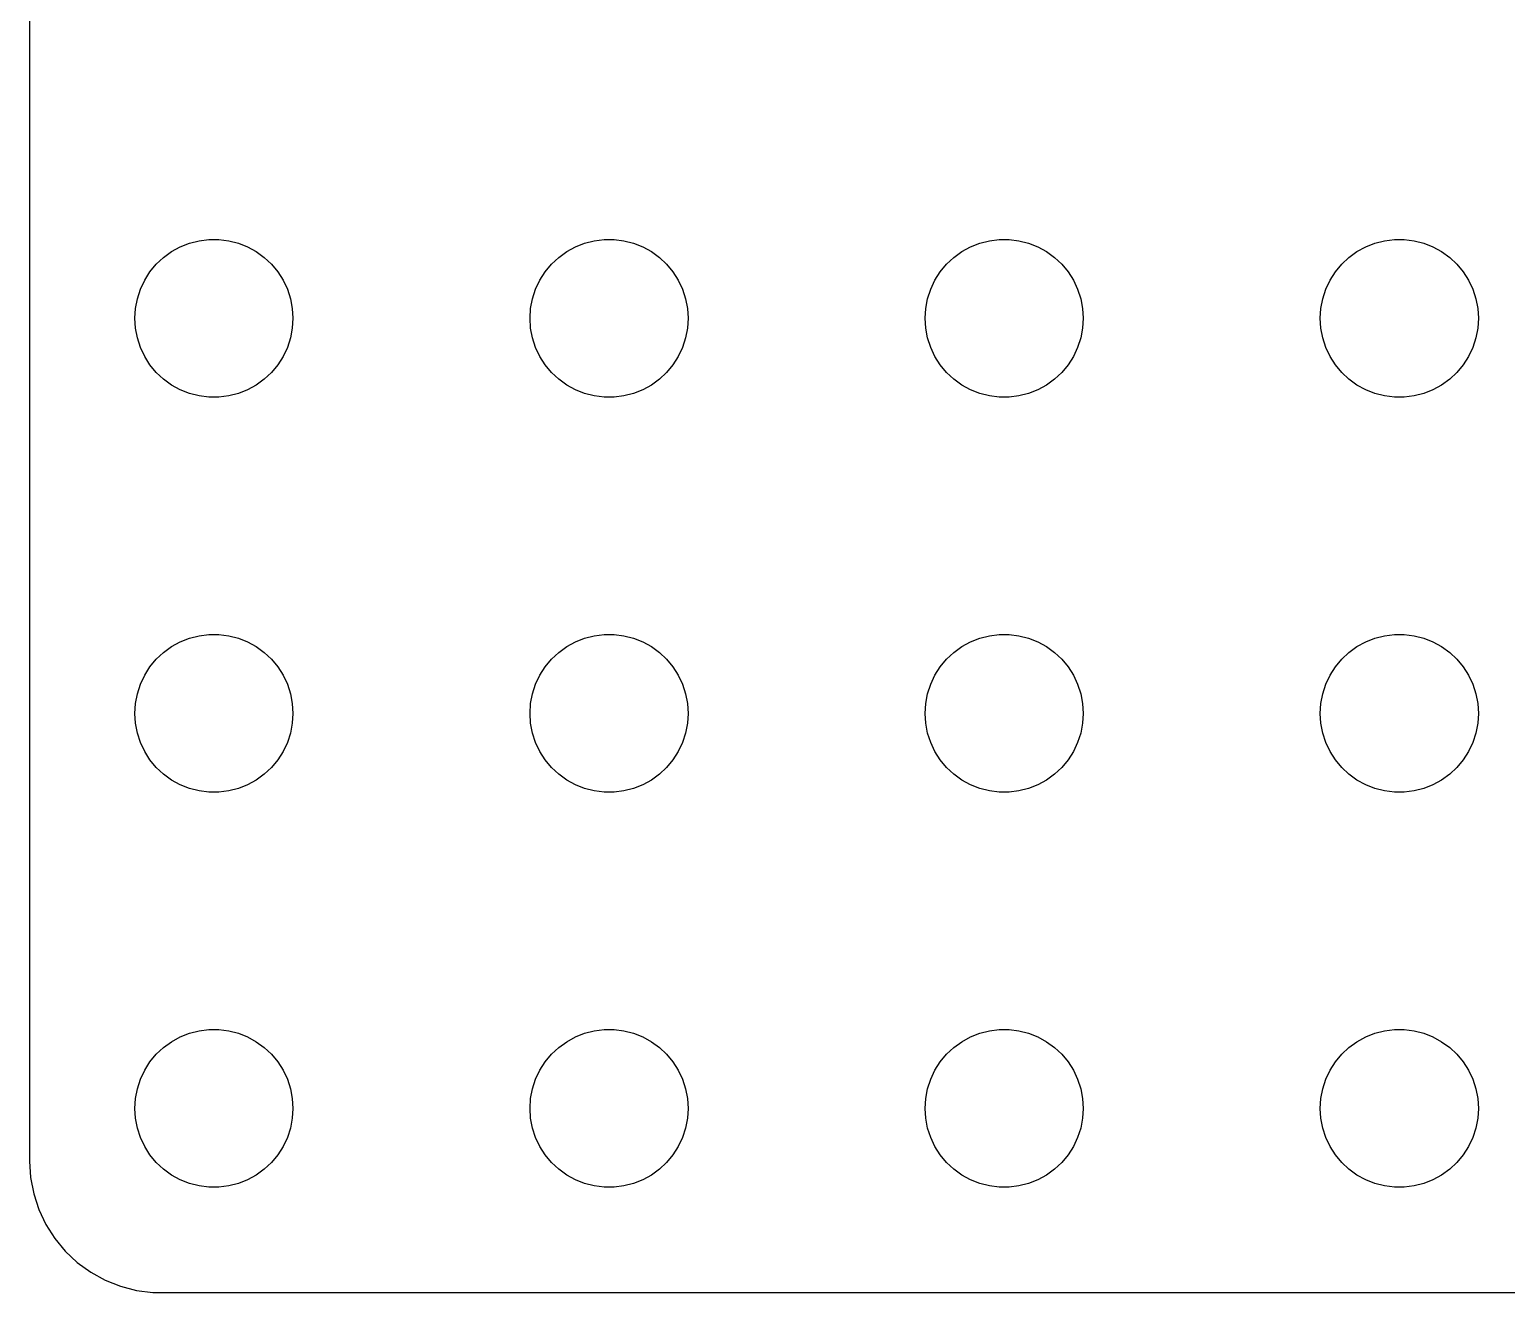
# Model space of a CAD drawing. Header units: metres. Extents: x -112 to 112, y -52 to 52.
# Drawn here: x -112 to -55.9, y -52 to -4 of the extents above; entities that cross this region are included whole.
import ezdxf

# ---------------------------------------------------------------- set-up
doc = ezdxf.new("R2010")
doc.units = ezdxf.units.M

msp = doc.modelspace()

# ---------------------------------------------------------------- linework, layer by layer
for p, q in [((-112, 47), (-112, -47)), ((-106.607, -12.467), (-106.277, -12.2855)), ((-106.277, -12.2855), (-105.927, -12.1468)), ((-105.927, -12.1468), (-105.562, -12.0531)), ((-105.562, -12.0531), (-105.188, -12.0059)), ((-105.188, -12.0059), (-104.812, -12.0059)), ((-104.812, -12.0059), (-104.438, -12.0531)), ((-104.438, -12.0531), (-104.073, -12.1468)), ((-104.073, -12.1468), (-103.723, -12.2855)), ((-103.723, -12.2855), (-103.393, -12.467)), ((-91.6075, -12.467), (-91.2773, -12.2855)), ((-91.2773, -12.2855), (-90.927, -12.1468)), ((-90.927, -12.1468), (-90.5621, -12.0531)), ((-90.5621, -12.0531), (-90.1884, -12.0059)), ((-90.1884, -12.0059), (-89.8116, -12.0059)), ((-89.8116, -12.0059), (-89.4379, -12.0531)), ((-89.4379, -12.0531), (-89.073, -12.1468)), ((-89.073, -12.1468), (-88.7227, -12.2855)), ((-88.7227, -12.2855), (-88.3925, -12.467)), ((-76.6075, -12.467), (-76.2773, -12.2855)), ((-76.2773, -12.2855), (-75.927, -12.1468)), ((-75.927, -12.1468), (-75.5621, -12.0531)), ((-75.5621, -12.0531), (-75.1884, -12.0059)), ((-75.1884, -12.0059), (-74.8116, -12.0059)), ((-74.8116, -12.0059), (-74.4379, -12.0531)), ((-74.4379, -12.0531), (-74.073, -12.1468)), ((-74.073, -12.1468), (-73.7227, -12.2855)), ((-73.7227, -12.2855), (-73.3925, -12.467)), ((-61.6075, -12.467), (-61.2773, -12.2855)), ((-61.2773, -12.2855), (-60.927, -12.1468)), ((-60.927, -12.1468), (-60.5621, -12.0531)), ((-60.5621, -12.0531), (-60.1884, -12.0059)), ((-60.1884, -12.0059), (-59.8116, -12.0059)), ((-59.8116, -12.0059), (-59.4379, -12.0531)), ((-59.4379, -12.0531), (-59.0729, -12.1468)), ((-59.0729, -12.1468), (-58.7227, -12.2855)), ((-58.7227, -12.2855), (-58.3925, -12.467)), ((-107.187, -12.9464), (-106.912, -12.6884)), ((-106.912, -12.6884), (-106.607, -12.467)), ((-103.393, -12.467), (-103.088, -12.6884)), ((-103.088, -12.6884), (-102.813, -12.9464)), ((-92.1869, -12.9464), (-91.9123, -12.6884)), ((-91.9123, -12.6884), (-91.6075, -12.467)), ((-88.3925, -12.467), (-88.0877, -12.6884)), ((-88.0877, -12.6884), (-87.8131, -12.9464)), ((-77.1869, -12.9464), (-76.9123, -12.6884)), ((-76.9123, -12.6884), (-76.6075, -12.467)), ((-73.3925, -12.467), (-73.0877, -12.6884)), ((-73.0877, -12.6884), (-72.8131, -12.9464)), ((-62.1869, -12.9464), (-61.9123, -12.6884)), ((-61.9123, -12.6884), (-61.6075, -12.467)), ((-58.3925, -12.467), (-58.0877, -12.6884)), ((-58.0877, -12.6884), (-57.8131, -12.9464)), ((-107.629, -13.5547), (-107.427, -13.2366)), ((-107.427, -13.2366), (-107.187, -12.9464)), ((-102.813, -12.9464), (-102.573, -13.2366)), ((-102.573, -13.2366), (-102.371, -13.5547)), ((-92.6289, -13.5547), (-92.427, -13.2366)), ((-92.427, -13.2366), (-92.1869, -12.9464)), ((-87.8131, -12.9464), (-87.573, -13.2366)), ((-87.573, -13.2366), (-87.3711, -13.5547)), ((-77.6289, -13.5547), (-77.427, -13.2366)), ((-77.427, -13.2366), (-77.1869, -12.9464)), ((-72.8131, -12.9464), (-72.573, -13.2366)), ((-72.573, -13.2366), (-72.3711, -13.5547)), ((-62.6289, -13.5547), (-62.427, -13.2366)), ((-62.427, -13.2366), (-62.1869, -12.9464)), ((-57.8131, -12.9464), (-57.5729, -13.2366)), ((-57.5729, -13.2366), (-57.3711, -13.5547)), ((-107.906, -14.2539), (-107.789, -13.8956)), ((-107.789, -13.8956), (-107.629, -13.5547)), ((-102.371, -13.5547), (-102.211, -13.8956)), ((-102.211, -13.8956), (-102.094, -14.2539)), ((-92.9057, -14.2539), (-92.7893, -13.8956)), ((-92.7893, -13.8956), (-92.6289, -13.5547)), ((-87.3711, -13.5547), (-87.2107, -13.8956)), ((-87.2107, -13.8956), (-87.0943, -14.2539)), ((-77.9057, -14.2539), (-77.7893, -13.8956)), ((-77.7893, -13.8956), (-77.6289, -13.5547)), ((-72.3711, -13.5547), (-72.2107, -13.8956)), ((-72.2107, -13.8956), (-72.0943, -14.2539)), ((-62.9057, -14.2539), (-62.7893, -13.8956)), ((-62.7893, -13.8956), (-62.6289, -13.5547)), ((-57.3711, -13.5547), (-57.2107, -13.8956)), ((-57.2107, -13.8956), (-57.0942, -14.2539)), ((-107.976, -14.624), (-107.906, -14.2539)), ((-102.094, -14.2539), (-102.024, -14.624)), ((-92.9763, -14.624), (-92.9057, -14.2539)), ((-87.0943, -14.2539), (-87.0237, -14.624)), ((-77.9763, -14.624), (-77.9057, -14.2539)), ((-72.0943, -14.2539), (-72.0237, -14.624)), ((-62.9763, -14.624), (-62.9057, -14.2539)), ((-57.0942, -14.2539), (-57.0237, -14.624)), ((-108, -15), (-107.976, -14.624)), ((-107.976, -15.376), (-108, -15)), ((-102.024, -14.624), (-102, -15)), ((-102, -15), (-102.024, -15.376)), ((-93, -15), (-92.9763, -14.624)), ((-92.9763, -15.376), (-93, -15)), ((-87.0237, -14.624), (-87, -15)), ((-87, -15), (-87.0237, -15.376)), ((-78, -15), (-77.9763, -14.624)), ((-77.9763, -15.376), (-78, -15)), ((-72.0237, -14.624), (-72, -15)), ((-72, -15), (-72.0237, -15.376)), ((-63, -15), (-62.9763, -14.624)), ((-62.9763, -15.376), (-63, -15)), ((-57.0237, -14.624), (-57, -15)), ((-57, -15), (-57.0237, -15.376)), ((-107.906, -15.7461), (-107.976, -15.376)), ((-102.024, -15.376), (-102.094, -15.7461)), ((-92.9057, -15.7461), (-92.9763, -15.376)), ((-87.0237, -15.376), (-87.0943, -15.7461)), ((-77.9057, -15.7461), (-77.9763, -15.376)), ((-72.0237, -15.376), (-72.0943, -15.7461)), ((-62.9057, -15.7461), (-62.9763, -15.376)), ((-57.0237, -15.376), (-57.0942, -15.7461)), ((-107.789, -16.1044), (-107.906, -15.7461)), ((-107.629, -16.4453), (-107.789, -16.1044)), ((-102.211, -16.1044), (-102.371, -16.4453)), ((-102.094, -15.7461), (-102.211, -16.1044)), ((-92.7893, -16.1044), (-92.9057, -15.7461)), ((-92.6289, -16.4453), (-92.7893, -16.1044)), ((-87.2107, -16.1044), (-87.3711, -16.4453)), ((-87.0943, -15.7461), (-87.2107, -16.1044)), ((-77.7893, -16.1044), (-77.9057, -15.7461)), ((-77.6289, -16.4453), (-77.7893, -16.1044)), ((-72.2107, -16.1044), (-72.3711, -16.4453)), ((-72.0943, -15.7461), (-72.2107, -16.1044)), ((-62.7893, -16.1044), (-62.9057, -15.7461)), ((-62.6289, -16.4453), (-62.7893, -16.1044)), ((-57.2107, -16.1044), (-57.3711, -16.4453)), ((-57.0942, -15.7461), (-57.2107, -16.1044)), ((-107.427, -16.7634), (-107.629, -16.4453)), ((-107.187, -17.0536), (-107.427, -16.7634)), ((-102.573, -16.7634), (-102.813, -17.0536)), ((-102.371, -16.4453), (-102.573, -16.7634)), ((-92.427, -16.7634), (-92.6289, -16.4453)), ((-92.1869, -17.0536), (-92.427, -16.7634)), ((-87.573, -16.7634), (-87.8131, -17.0536)), ((-87.3711, -16.4453), (-87.573, -16.7634)), ((-77.427, -16.7634), (-77.6289, -16.4453)), ((-77.1869, -17.0536), (-77.427, -16.7634)), ((-72.573, -16.7634), (-72.8131, -17.0536)), ((-72.3711, -16.4453), (-72.573, -16.7634)), ((-62.427, -16.7634), (-62.6289, -16.4453)), ((-62.1869, -17.0536), (-62.427, -16.7634)), ((-57.5729, -16.7634), (-57.8131, -17.0536)), ((-57.3711, -16.4453), (-57.5729, -16.7634)), ((-106.912, -17.3115), (-107.187, -17.0536)), ((-106.607, -17.533), (-106.912, -17.3115)), ((-103.088, -17.3115), (-103.393, -17.533)), ((-102.813, -17.0536), (-103.088, -17.3115)), ((-91.9123, -17.3115), (-92.1869, -17.0536)), ((-91.6075, -17.533), (-91.9123, -17.3115)), ((-88.0877, -17.3115), (-88.3925, -17.533)), ((-87.8131, -17.0536), (-88.0877, -17.3115)), ((-76.9123, -17.3115), (-77.1869, -17.0536)), ((-76.6075, -17.533), (-76.9123, -17.3115)), ((-73.0877, -17.3115), (-73.3925, -17.533)), ((-72.8131, -17.0536), (-73.0877, -17.3115)), ((-61.9123, -17.3115), (-62.1869, -17.0536)), ((-61.6075, -17.533), (-61.9123, -17.3115)), ((-58.0877, -17.3115), (-58.3925, -17.533)), ((-57.8131, -17.0536), (-58.0877, -17.3115)), ((-106.277, -17.7145), (-106.607, -17.533)), ((-105.927, -17.8532), (-106.277, -17.7145)), ((-105.562, -17.9469), (-105.927, -17.8532)), ((-104.073, -17.8532), (-104.438, -17.9469)), ((-103.723, -17.7145), (-104.073, -17.8532)), ((-103.393, -17.533), (-103.723, -17.7145)), ((-91.2773, -17.7145), (-91.6075, -17.533)), ((-90.927, -17.8532), (-91.2773, -17.7145)), ((-90.5621, -17.9469), (-90.927, -17.8532)), ((-89.073, -17.8532), (-89.4379, -17.9469)), ((-88.7227, -17.7145), (-89.073, -17.8532)), ((-88.3925, -17.533), (-88.7227, -17.7145)), ((-76.2773, -17.7145), (-76.6075, -17.533)), ((-75.927, -17.8532), (-76.2773, -17.7145)), ((-75.5621, -17.9469), (-75.927, -17.8532)), ((-74.073, -17.8532), (-74.4379, -17.9469)), ((-73.7227, -17.7145), (-74.073, -17.8532)), ((-73.3925, -17.533), (-73.7227, -17.7145)), ((-61.2773, -17.7145), (-61.6075, -17.533)), ((-60.927, -17.8532), (-61.2773, -17.7145)), ((-60.5621, -17.9469), (-60.927, -17.8532)), ((-59.0729, -17.8532), (-59.4379, -17.9469)), ((-58.7227, -17.7145), (-59.0729, -17.8532)), ((-58.3925, -17.533), (-58.7227, -17.7145)), ((-105.188, -17.9941), (-105.562, -17.9469)), ((-104.812, -17.9941), (-105.188, -17.9941)), ((-104.438, -17.9469), (-104.812, -17.9941)), ((-90.1884, -17.9941), (-90.5621, -17.9469)), ((-89.8116, -17.9941), (-90.1884, -17.9941)), ((-89.4379, -17.9469), (-89.8116, -17.9941)), ((-75.1884, -17.9941), (-75.5621, -17.9469)), ((-74.8116, -17.9941), (-75.1884, -17.9941)), ((-74.4379, -17.9469), (-74.8116, -17.9941)), ((-60.1884, -17.9941), (-60.5621, -17.9469)), ((-59.8116, -17.9941), (-60.1884, -17.9941)), ((-59.4379, -17.9469), (-59.8116, -17.9941)), ((-106.912, -27.6884), (-106.607, -27.467)), ((-106.607, -27.467), (-106.277, -27.2855)), ((-106.277, -27.2855), (-105.927, -27.1468)), ((-105.927, -27.1468), (-105.562, -27.0531)), ((-105.562, -27.0531), (-105.188, -27.0059)), ((-105.188, -27.0059), (-104.812, -27.0059)), ((-104.812, -27.0059), (-104.438, -27.0531)), ((-104.438, -27.0531), (-104.073, -27.1468)), ((-104.073, -27.1468), (-103.723, -27.2855)), ((-103.723, -27.2855), (-103.393, -27.467)), ((-103.393, -27.467), (-103.088, -27.6884)), ((-91.9123, -27.6884), (-91.6075, -27.467)), ((-91.6075, -27.467), (-91.2773, -27.2855)), ((-91.2773, -27.2855), (-90.927, -27.1468)), ((-90.927, -27.1468), (-90.5621, -27.0531)), ((-90.5621, -27.0531), (-90.1884, -27.0059)), ((-90.1884, -27.0059), (-89.8116, -27.0059)), ((-89.8116, -27.0059), (-89.4379, -27.0531)), ((-89.4379, -27.0531), (-89.073, -27.1468)), ((-89.073, -27.1468), (-88.7227, -27.2855)), ((-88.7227, -27.2855), (-88.3925, -27.467)), ((-88.3925, -27.467), (-88.0877, -27.6884)), ((-76.9123, -27.6884), (-76.6075, -27.467)), ((-76.6075, -27.467), (-76.2773, -27.2855)), ((-76.2773, -27.2855), (-75.927, -27.1468)), ((-75.927, -27.1468), (-75.5621, -27.0531)), ((-75.5621, -27.0531), (-75.1884, -27.0059)), ((-75.1884, -27.0059), (-74.8116, -27.0059)), ((-74.8116, -27.0059), (-74.4379, -27.0531)), ((-74.4379, -27.0531), (-74.073, -27.1468)), ((-74.073, -27.1468), (-73.7227, -27.2855)), ((-73.7227, -27.2855), (-73.3925, -27.467)), ((-73.3925, -27.467), (-73.0877, -27.6884)), ((-61.9123, -27.6884), (-61.6075, -27.467)), ((-61.6075, -27.467), (-61.2773, -27.2855)), ((-61.2773, -27.2855), (-60.927, -27.1468)), ((-60.927, -27.1468), (-60.5621, -27.0531)), ((-60.5621, -27.0531), (-60.1884, -27.0059)), ((-60.1884, -27.0059), (-59.8116, -27.0059)), ((-59.8116, -27.0059), (-59.4379, -27.0531)), ((-59.4379, -27.0531), (-59.0729, -27.1468)), ((-59.0729, -27.1468), (-58.7227, -27.2855)), ((-58.7227, -27.2855), (-58.3925, -27.467)), ((-58.3925, -27.467), (-58.0877, -27.6884)), ((-107.427, -28.2366), (-107.187, -27.9464)), ((-107.187, -27.9464), (-106.912, -27.6884)), ((-103.088, -27.6884), (-102.813, -27.9464)), ((-102.813, -27.9464), (-102.573, -28.2366)), ((-92.427, -28.2366), (-92.1869, -27.9464)), ((-92.1869, -27.9464), (-91.9123, -27.6884)), ((-88.0877, -27.6884), (-87.8131, -27.9464)), ((-87.8131, -27.9464), (-87.573, -28.2366)), ((-77.427, -28.2366), (-77.1869, -27.9464)), ((-77.1869, -27.9464), (-76.9123, -27.6884)), ((-73.0877, -27.6884), (-72.8131, -27.9464)), ((-72.8131, -27.9464), (-72.573, -28.2366)), ((-62.427, -28.2366), (-62.1869, -27.9464)), ((-62.1869, -27.9464), (-61.9123, -27.6884)), ((-58.0877, -27.6884), (-57.8131, -27.9464)), ((-57.8131, -27.9464), (-57.5729, -28.2366)), ((-107.789, -28.8956), (-107.629, -28.5547)), ((-107.629, -28.5547), (-107.427, -28.2366)), ((-102.573, -28.2366), (-102.371, -28.5547)), ((-102.371, -28.5547), (-102.211, -28.8956)), ((-92.7893, -28.8956), (-92.6289, -28.5547)), ((-92.6289, -28.5547), (-92.427, -28.2366)), ((-87.573, -28.2366), (-87.3711, -28.5547)), ((-87.3711, -28.5547), (-87.2107, -28.8956)), ((-77.7893, -28.8956), (-77.6289, -28.5547)), ((-77.6289, -28.5547), (-77.427, -28.2366)), ((-72.573, -28.2366), (-72.3711, -28.5547)), ((-72.3711, -28.5547), (-72.2107, -28.8956)), ((-62.7893, -28.8956), (-62.6289, -28.5547)), ((-62.6289, -28.5547), (-62.427, -28.2366)), ((-57.5729, -28.2366), (-57.3711, -28.5547)), ((-57.3711, -28.5547), (-57.2107, -28.8956)), ((-107.906, -29.2539), (-107.789, -28.8956)), ((-102.211, -28.8956), (-102.094, -29.2539)), ((-92.9057, -29.2539), (-92.7893, -28.8956)), ((-87.2107, -28.8956), (-87.0943, -29.2539)), ((-77.9057, -29.2539), (-77.7893, -28.8956)), ((-72.2107, -28.8956), (-72.0943, -29.2539)), ((-62.9057, -29.2539), (-62.7893, -28.8956)), ((-57.2107, -28.8956), (-57.0942, -29.2539)), ((-108, -30), (-107.976, -29.624)), ((-107.976, -29.624), (-107.906, -29.2539)), ((-102.094, -29.2539), (-102.024, -29.624)), ((-102.024, -29.624), (-102, -30)), ((-93, -30), (-92.9763, -29.624)), ((-92.9763, -29.624), (-92.9057, -29.2539)), ((-87.0943, -29.2539), (-87.0237, -29.624)), ((-87.0237, -29.624), (-87, -30)), ((-78, -30), (-77.9763, -29.624)), ((-77.9763, -29.624), (-77.9057, -29.2539)), ((-72.0943, -29.2539), (-72.0237, -29.624)), ((-72.0237, -29.624), (-72, -30)), ((-63, -30), (-62.9763, -29.624)), ((-62.9763, -29.624), (-62.9057, -29.2539)), ((-57.0942, -29.2539), (-57.0237, -29.624)), ((-57.0237, -29.624), (-57, -30)), ((-107.976, -30.376), (-108, -30)), ((-102, -30), (-102.024, -30.376)), ((-92.9763, -30.376), (-93, -30)), ((-87, -30), (-87.0237, -30.376)), ((-77.9763, -30.376), (-78, -30)), ((-72, -30), (-72.0237, -30.376)), ((-62.9763, -30.376), (-63, -30)), ((-57, -30), (-57.0237, -30.376)), ((-107.906, -30.7461), (-107.976, -30.376)), ((-107.789, -31.1044), (-107.906, -30.7461)), ((-102.094, -30.7461), (-102.211, -31.1044)), ((-102.024, -30.376), (-102.094, -30.7461)), ((-92.9057, -30.7461), (-92.9763, -30.376)), ((-92.7893, -31.1044), (-92.9057, -30.7461)), ((-87.0943, -30.7461), (-87.2107, -31.1044)), ((-87.0237, -30.376), (-87.0943, -30.7461)), ((-77.9057, -30.7461), (-77.9763, -30.376)), ((-77.7893, -31.1044), (-77.9057, -30.7461)), ((-72.0943, -30.7461), (-72.2107, -31.1044)), ((-72.0237, -30.376), (-72.0943, -30.7461)), ((-62.9057, -30.7461), (-62.9763, -30.376)), ((-62.7893, -31.1044), (-62.9057, -30.7461)), ((-57.0942, -30.7461), (-57.2107, -31.1044)), ((-57.0237, -30.376), (-57.0942, -30.7461)), ((-107.629, -31.4453), (-107.789, -31.1044)), ((-102.211, -31.1044), (-102.371, -31.4453)), ((-92.6289, -31.4453), (-92.7893, -31.1044)), ((-87.2107, -31.1044), (-87.3711, -31.4453)), ((-77.6289, -31.4453), (-77.7893, -31.1044)), ((-72.2107, -31.1044), (-72.3711, -31.4453)), ((-62.6289, -31.4453), (-62.7893, -31.1044)), ((-57.2107, -31.1044), (-57.3711, -31.4453)), ((-107.427, -31.7634), (-107.629, -31.4453)), ((-107.187, -32.0536), (-107.427, -31.7634)), ((-102.573, -31.7634), (-102.813, -32.0536)), ((-102.371, -31.4453), (-102.573, -31.7634)), ((-92.427, -31.7634), (-92.6289, -31.4453)), ((-92.1869, -32.0536), (-92.427, -31.7634)), ((-87.573, -31.7634), (-87.8131, -32.0536)), ((-87.3711, -31.4453), (-87.573, -31.7634)), ((-77.427, -31.7634), (-77.6289, -31.4453)), ((-77.1869, -32.0536), (-77.427, -31.7634)), ((-72.573, -31.7634), (-72.8131, -32.0536)), ((-72.3711, -31.4453), (-72.573, -31.7634)), ((-62.427, -31.7634), (-62.6289, -31.4453)), ((-62.1869, -32.0536), (-62.427, -31.7634)), ((-57.5729, -31.7634), (-57.8131, -32.0536)), ((-57.3711, -31.4453), (-57.5729, -31.7634)), ((-106.912, -32.3115), (-107.187, -32.0536)), ((-106.607, -32.533), (-106.912, -32.3115)), ((-103.088, -32.3115), (-103.393, -32.533)), ((-102.813, -32.0536), (-103.088, -32.3115)), ((-91.9123, -32.3115), (-92.1869, -32.0536)), ((-91.6075, -32.533), (-91.9123, -32.3115)), ((-88.0877, -32.3115), (-88.3925, -32.533)), ((-87.8131, -32.0536), (-88.0877, -32.3115)), ((-76.9123, -32.3115), (-77.1869, -32.0536)), ((-76.6075, -32.533), (-76.9123, -32.3115)), ((-73.0877, -32.3115), (-73.3925, -32.533)), ((-72.8131, -32.0536), (-73.0877, -32.3115)), ((-61.9123, -32.3115), (-62.1869, -32.0536)), ((-61.6075, -32.533), (-61.9123, -32.3115)), ((-58.0877, -32.3115), (-58.3925, -32.533)), ((-57.8131, -32.0536), (-58.0877, -32.3115)), ((-106.277, -32.7145), (-106.607, -32.533)), ((-105.927, -32.8532), (-106.277, -32.7145)), ((-105.562, -32.9469), (-105.927, -32.8532)), ((-105.188, -32.9941), (-105.562, -32.9469)), ((-104.812, -32.9941), (-105.188, -32.9941)), ((-104.438, -32.9469), (-104.812, -32.9941)), ((-104.073, -32.8532), (-104.438, -32.9469)), ((-103.723, -32.7145), (-104.073, -32.8532)), ((-103.393, -32.533), (-103.723, -32.7145)), ((-91.2773, -32.7145), (-91.6075, -32.533)), ((-90.927, -32.8532), (-91.2773, -32.7145)), ((-90.5621, -32.9469), (-90.927, -32.8532)), ((-90.1884, -32.9941), (-90.5621, -32.9469)), ((-89.8116, -32.9941), (-90.1884, -32.9941)), ((-89.4379, -32.9469), (-89.8116, -32.9941)), ((-89.073, -32.8532), (-89.4379, -32.9469)), ((-88.7227, -32.7145), (-89.073, -32.8532)), ((-88.3925, -32.533), (-88.7227, -32.7145)), ((-76.2773, -32.7145), (-76.6075, -32.533)), ((-75.927, -32.8532), (-76.2773, -32.7145)), ((-75.5621, -32.9469), (-75.927, -32.8532)), ((-75.1884, -32.9941), (-75.5621, -32.9469)), ((-74.8116, -32.9941), (-75.1884, -32.9941)), ((-74.4379, -32.9469), (-74.8116, -32.9941)), ((-74.073, -32.8532), (-74.4379, -32.9469)), ((-73.7227, -32.7145), (-74.073, -32.8532)), ((-73.3925, -32.533), (-73.7227, -32.7145)), ((-61.2773, -32.7145), (-61.6075, -32.533)), ((-60.927, -32.8532), (-61.2773, -32.7145)), ((-60.5621, -32.9469), (-60.927, -32.8532)), ((-60.1884, -32.9941), (-60.5621, -32.9469)), ((-59.8116, -32.9941), (-60.1884, -32.9941)), ((-59.4379, -32.9469), (-59.8116, -32.9941)), ((-59.0729, -32.8532), (-59.4379, -32.9469)), ((-58.7227, -32.7145), (-59.0729, -32.8532)), ((-58.3925, -32.533), (-58.7227, -32.7145)), ((-105.562, -42.0531), (-105.188, -42.0059)), ((-105.188, -42.0059), (-104.812, -42.0059)), ((-104.812, -42.0059), (-104.438, -42.0531)), ((-90.5621, -42.0531), (-90.1884, -42.0059)), ((-90.1884, -42.0059), (-89.8116, -42.0059)), ((-89.8116, -42.0059), (-89.4379, -42.0531)), ((-75.5621, -42.0531), (-75.1884, -42.0059)), ((-75.1884, -42.0059), (-74.8116, -42.0059)), ((-74.8116, -42.0059), (-74.4379, -42.0531)), ((-60.5621, -42.0531), (-60.1884, -42.0059)), ((-60.1884, -42.0059), (-59.8116, -42.0059)), ((-59.8116, -42.0059), (-59.4379, -42.0531)), ((-106.912, -42.6885), (-106.607, -42.467)), ((-106.607, -42.467), (-106.277, -42.2855)), ((-106.277, -42.2855), (-105.927, -42.1468)), ((-105.927, -42.1468), (-105.562, -42.0531)), ((-104.438, -42.0531), (-104.073, -42.1468)), ((-104.073, -42.1468), (-103.723, -42.2855)), ((-103.723, -42.2855), (-103.393, -42.467)), ((-103.393, -42.467), (-103.088, -42.6885)), ((-91.9123, -42.6885), (-91.6075, -42.467)), ((-91.6075, -42.467), (-91.2773, -42.2855)), ((-91.2773, -42.2855), (-90.927, -42.1468)), ((-90.927, -42.1468), (-90.5621, -42.0531)), ((-89.4379, -42.0531), (-89.073, -42.1468)), ((-89.073, -42.1468), (-88.7227, -42.2855)), ((-88.7227, -42.2855), (-88.3925, -42.467)), ((-88.3925, -42.467), (-88.0877, -42.6885)), ((-76.9123, -42.6885), (-76.6075, -42.467)), ((-76.6075, -42.467), (-76.2773, -42.2855)), ((-76.2773, -42.2855), (-75.927, -42.1468)), ((-75.927, -42.1468), (-75.5621, -42.0531)), ((-74.4379, -42.0531), (-74.073, -42.1468)), ((-74.073, -42.1468), (-73.7227, -42.2855)), ((-73.7227, -42.2855), (-73.3925, -42.467)), ((-73.3925, -42.467), (-73.0877, -42.6885)), ((-61.9123, -42.6885), (-61.6075, -42.467)), ((-61.6075, -42.467), (-61.2773, -42.2855)), ((-61.2773, -42.2855), (-60.927, -42.1468)), ((-60.927, -42.1468), (-60.5621, -42.0531)), ((-59.4379, -42.0531), (-59.0729, -42.1468)), ((-59.0729, -42.1468), (-58.7227, -42.2855)), ((-58.7227, -42.2855), (-58.3925, -42.467)), ((-58.3925, -42.467), (-58.0877, -42.6885)), ((-107.427, -43.2366), (-107.187, -42.9464)), ((-107.187, -42.9464), (-106.912, -42.6885)), ((-103.088, -42.6885), (-102.813, -42.9464)), ((-102.813, -42.9464), (-102.573, -43.2366)), ((-92.427, -43.2366), (-92.1869, -42.9464)), ((-92.1869, -42.9464), (-91.9123, -42.6885)), ((-88.0877, -42.6885), (-87.8131, -42.9464)), ((-87.8131, -42.9464), (-87.573, -43.2366)), ((-77.427, -43.2366), (-77.1869, -42.9464)), ((-77.1869, -42.9464), (-76.9123, -42.6885)), ((-73.0877, -42.6885), (-72.8131, -42.9464)), ((-72.8131, -42.9464), (-72.573, -43.2366)), ((-62.427, -43.2366), (-62.1869, -42.9464)), ((-62.1869, -42.9464), (-61.9123, -42.6885)), ((-58.0877, -42.6885), (-57.8131, -42.9464)), ((-57.8131, -42.9464), (-57.5729, -43.2366)), ((-107.789, -43.8956), (-107.629, -43.5547)), ((-107.629, -43.5547), (-107.427, -43.2366)), ((-102.573, -43.2366), (-102.371, -43.5547)), ((-102.371, -43.5547), (-102.211, -43.8956)), ((-92.7893, -43.8956), (-92.6289, -43.5547)), ((-92.6289, -43.5547), (-92.427, -43.2366)), ((-87.573, -43.2366), (-87.3711, -43.5547)), ((-87.3711, -43.5547), (-87.2107, -43.8956)), ((-77.7893, -43.8956), (-77.6289, -43.5547)), ((-77.6289, -43.5547), (-77.427, -43.2366)), ((-72.573, -43.2366), (-72.3711, -43.5547)), ((-72.3711, -43.5547), (-72.2107, -43.8956)), ((-62.7893, -43.8956), (-62.6289, -43.5547)), ((-62.6289, -43.5547), (-62.427, -43.2366)), ((-57.5729, -43.2366), (-57.3711, -43.5547)), ((-57.3711, -43.5547), (-57.2107, -43.8956)), ((-107.976, -44.624), (-107.906, -44.2539)), ((-107.906, -44.2539), (-107.789, -43.8956)), ((-102.211, -43.8956), (-102.094, -44.2539)), ((-102.094, -44.2539), (-102.024, -44.624)), ((-92.9763, -44.624), (-92.9057, -44.2539)), ((-92.9057, -44.2539), (-92.7893, -43.8956)), ((-87.2107, -43.8956), (-87.0943, -44.2539)), ((-87.0943, -44.2539), (-87.0237, -44.624)), ((-77.9763, -44.624), (-77.9057, -44.2539)), ((-77.9057, -44.2539), (-77.7893, -43.8956)), ((-72.2107, -43.8956), (-72.0943, -44.2539)), ((-72.0943, -44.2539), (-72.0237, -44.624)), ((-62.9763, -44.624), (-62.9057, -44.2539)), ((-62.9057, -44.2539), (-62.7893, -43.8956)), ((-57.2107, -43.8956), (-57.0942, -44.2539)), ((-57.0942, -44.2539), (-57.0237, -44.624)), ((-108, -45), (-107.976, -44.624)), ((-102.024, -44.624), (-102, -45)), ((-93, -45), (-92.9763, -44.624)), ((-87.0237, -44.624), (-87, -45)), ((-78, -45), (-77.9763, -44.624)), ((-72.0237, -44.624), (-72, -45)), ((-63, -45), (-62.9763, -44.624)), ((-57.0237, -44.624), (-57, -45)), ((-107.976, -45.376), (-108, -45)), ((-107.906, -45.7461), (-107.976, -45.376)), ((-102.024, -45.376), (-102.094, -45.7461)), ((-102, -45), (-102.024, -45.376)), ((-92.9763, -45.376), (-93, -45)), ((-92.9057, -45.7461), (-92.9763, -45.376)), ((-87.0237, -45.376), (-87.0943, -45.7461)), ((-87, -45), (-87.0237, -45.376)), ((-77.9763, -45.376), (-78, -45)), ((-77.9057, -45.7461), (-77.9763, -45.376)), ((-72.0237, -45.376), (-72.0943, -45.7461)), ((-72, -45), (-72.0237, -45.376)), ((-62.9763, -45.376), (-63, -45)), ((-62.9057, -45.7461), (-62.9763, -45.376)), ((-57.0237, -45.376), (-57.0942, -45.7461)), ((-57, -45), (-57.0237, -45.376)), ((-107.789, -46.1044), (-107.906, -45.7461)), ((-102.094, -45.7461), (-102.211, -46.1044)), ((-92.7893, -46.1044), (-92.9057, -45.7461)), ((-87.0943, -45.7461), (-87.2107, -46.1044)), ((-77.7893, -46.1044), (-77.9057, -45.7461)), ((-72.0943, -45.7461), (-72.2107, -46.1044)), ((-62.7893, -46.1044), (-62.9057, -45.7461)), ((-57.0942, -45.7461), (-57.2107, -46.1044)), ((-107.629, -46.4453), (-107.789, -46.1044)), ((-107.427, -46.7634), (-107.629, -46.4453)), ((-102.371, -46.4453), (-102.573, -46.7634)), ((-102.211, -46.1044), (-102.371, -46.4453)), ((-92.6289, -46.4453), (-92.7893, -46.1044)), ((-92.427, -46.7634), (-92.6289, -46.4453)), ((-87.3711, -46.4453), (-87.573, -46.7634)), ((-87.2107, -46.1044), (-87.3711, -46.4453)), ((-77.6289, -46.4453), (-77.7893, -46.1044)), ((-77.427, -46.7634), (-77.6289, -46.4453)), ((-72.3711, -46.4453), (-72.573, -46.7634)), ((-72.2107, -46.1044), (-72.3711, -46.4453)), ((-62.6289, -46.4453), (-62.7893, -46.1044)), ((-62.427, -46.7634), (-62.6289, -46.4453)), ((-57.3711, -46.4453), (-57.5729, -46.7634)), ((-57.2107, -46.1044), (-57.3711, -46.4453)), ((-112, -47), (-111.961, -47.6267)), ((-107.187, -47.0536), (-107.427, -46.7634)), ((-106.912, -47.3115), (-107.187, -47.0536)), ((-102.813, -47.0536), (-103.088, -47.3115)), ((-102.573, -46.7634), (-102.813, -47.0536)), ((-92.1869, -47.0536), (-92.427, -46.7634)), ((-91.9123, -47.3115), (-92.1869, -47.0536)), ((-87.8131, -47.0536), (-88.0877, -47.3115)), ((-87.573, -46.7634), (-87.8131, -47.0536)), ((-77.1869, -47.0536), (-77.427, -46.7634)), ((-76.9123, -47.3115), (-77.1869, -47.0536)), ((-72.8131, -47.0536), (-73.0877, -47.3115)), ((-72.573, -46.7634), (-72.8131, -47.0536)), ((-62.1869, -47.0536), (-62.427, -46.7634)), ((-61.9123, -47.3115), (-62.1869, -47.0536)), ((-57.8131, -47.0536), (-58.0877, -47.3115)), ((-57.5729, -46.7634), (-57.8131, -47.0536)), ((-111.961, -47.6267), (-111.843, -48.2434)), ((-106.607, -47.533), (-106.912, -47.3115)), ((-106.277, -47.7145), (-106.607, -47.533)), ((-103.393, -47.533), (-103.723, -47.7145)), ((-103.088, -47.3115), (-103.393, -47.533)), ((-91.6075, -47.533), (-91.9123, -47.3115)), ((-91.2773, -47.7145), (-91.6075, -47.533)), ((-88.3925, -47.533), (-88.7227, -47.7145)), ((-88.0877, -47.3115), (-88.3925, -47.533)), ((-76.6075, -47.533), (-76.9123, -47.3115)), ((-76.2773, -47.7145), (-76.6075, -47.533)), ((-73.3925, -47.533), (-73.7227, -47.7145)), ((-73.0877, -47.3115), (-73.3925, -47.533)), ((-61.6075, -47.533), (-61.9123, -47.3115)), ((-61.2773, -47.7145), (-61.6075, -47.533)), ((-58.3925, -47.533), (-58.7227, -47.7145)), ((-58.0877, -47.3115), (-58.3925, -47.533)), ((-105.927, -47.8532), (-106.277, -47.7145)), ((-105.562, -47.9469), (-105.927, -47.8532)), ((-105.188, -47.9941), (-105.562, -47.9469)), ((-104.812, -47.9941), (-105.188, -47.9941)), ((-104.438, -47.9469), (-104.812, -47.9941)), ((-104.073, -47.8532), (-104.438, -47.9469)), ((-103.723, -47.7145), (-104.073, -47.8532)), ((-90.927, -47.8532), (-91.2773, -47.7145)), ((-90.5621, -47.9469), (-90.927, -47.8532)), ((-90.1884, -47.9941), (-90.5621, -47.9469)), ((-89.8116, -47.9941), (-90.1884, -47.9941)), ((-89.4379, -47.9469), (-89.8116, -47.9941)), ((-89.073, -47.8532), (-89.4379, -47.9469)), ((-88.7227, -47.7145), (-89.073, -47.8532)), ((-75.927, -47.8532), (-76.2773, -47.7145)), ((-75.5621, -47.9469), (-75.927, -47.8532)), ((-75.1884, -47.9941), (-75.5621, -47.9469)), ((-74.8116, -47.9941), (-75.1884, -47.9941)), ((-74.4379, -47.9469), (-74.8116, -47.9941)), ((-74.073, -47.8532), (-74.4379, -47.9469)), ((-73.7227, -47.7145), (-74.073, -47.8532)), ((-60.927, -47.8532), (-61.2773, -47.7145)), ((-60.5621, -47.9469), (-60.927, -47.8532)), ((-60.1884, -47.9941), (-60.5621, -47.9469)), ((-59.8116, -47.9941), (-60.1884, -47.9941)), ((-59.4379, -47.9469), (-59.8116, -47.9941)), ((-59.0729, -47.8532), (-59.4379, -47.9469)), ((-58.7227, -47.7145), (-59.0729, -47.8532)), ((-111.843, -48.2434), (-111.649, -48.8406)), ((-111.649, -48.8406), (-111.382, -49.4088)), ((-111.382, -49.4088), (-111.045, -49.9389)), ((-111.045, -49.9389), (-110.645, -50.4227)), ((-110.645, -50.4227), (-110.187, -50.8526)), ((-110.187, -50.8526), (-109.679, -51.2216)), ((-109.679, -51.2216), (-109.129, -51.5241)), ((-109.129, -51.5241), (-108.545, -51.7553)), ((-108.545, -51.7553), (-107.937, -51.9114)), ((-107.937, -51.9114), (-107.314, -51.9901)), ((-107.314, -51.9901), (107.314, -51.9901))]:
    msp.add_line(p, q)

doc.saveas('drawing.dxf')
